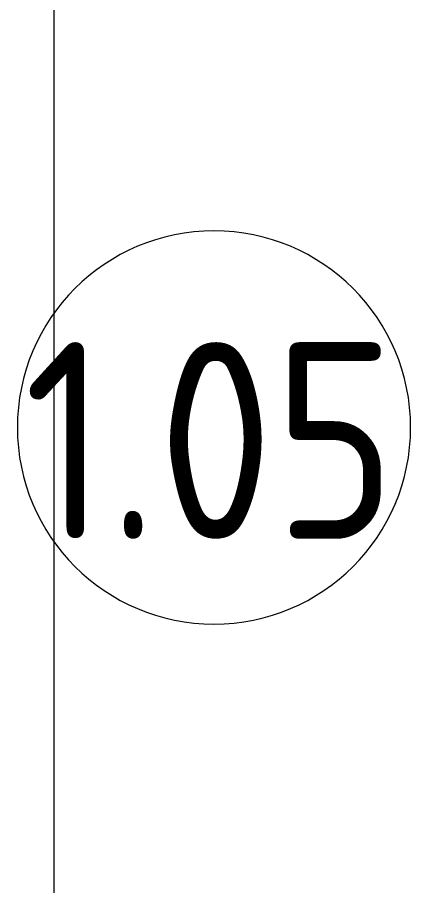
# Model space of a CAD drawing. Header units: millimetres. Extents: x -249154 to 415037, y -45458 to 354837.
# Drawn here: x 3681 to 4681, y 91512 to 93720 of the extents above; entities that cross this region are included whole.
import ezdxf

# ---------------------------------------------------------------- set-up
doc = ezdxf.new("R2010")
doc.units = ezdxf.units.MM
doc.linetypes.add('Осевая', pattern=[6350, 1270, -952.5, 3175, -952.5])
doc.layers.add('A-AREA-IDEN', color=7, linetype='Continuous', lineweight=9)
doc.layers.add('Оси-2', color=7, linetype='Осевая', lineweight=9)
doc.styles.add('GOST Common', font='', dxfattribs={"width": 0.9, "height": 500})
doc.styles.get('GOST Common').set_extended_font_data('GOST Common')

# ---------------------------------------------------------------- blocks, each defined once
blk = doc.blocks.new('Марка_Помещения - Номер-25198446-Объем проектирования 1 этажа')
at = {"layer": 'A-AREA-IDEN'}
for start, end in [(360, 180), (180, 360)]:
    blk.add_arc((0, 0), 2.5, start, end, dxfattribs=at)
blk = doc.blocks.new('1floor')
at = {"layer": 'Оси-2'}
blk.add_line((3710, 3093.7), (3710, 22398.1), dxfattribs=at)
at = {"layer": 'A-AREA-IDEN', "xscale": 199.9999999999999, "yscale": 199.9999999999999, "zscale": 199.9999999999999}
blk.add_blockref('Марка_Помещения - Номер-25198446-Объем проектирования 1 этажа', (4116.2, 13490.9), dxfattribs=at)
at = {"layer": 'A-AREA-IDEN', "insert": (3632.4, 13708), "char_height": 500, "width": 1212.151, "attachment_point": 1, "style": 'GOST Common'}
blk.add_mtext('1.05', dxfattribs=at)

msp = doc.modelspace()

# ---------------------------------------------------------------- block references
msp.add_blockref('1floor', (64.7, 79186.1))

doc.saveas('drawing.dxf')
